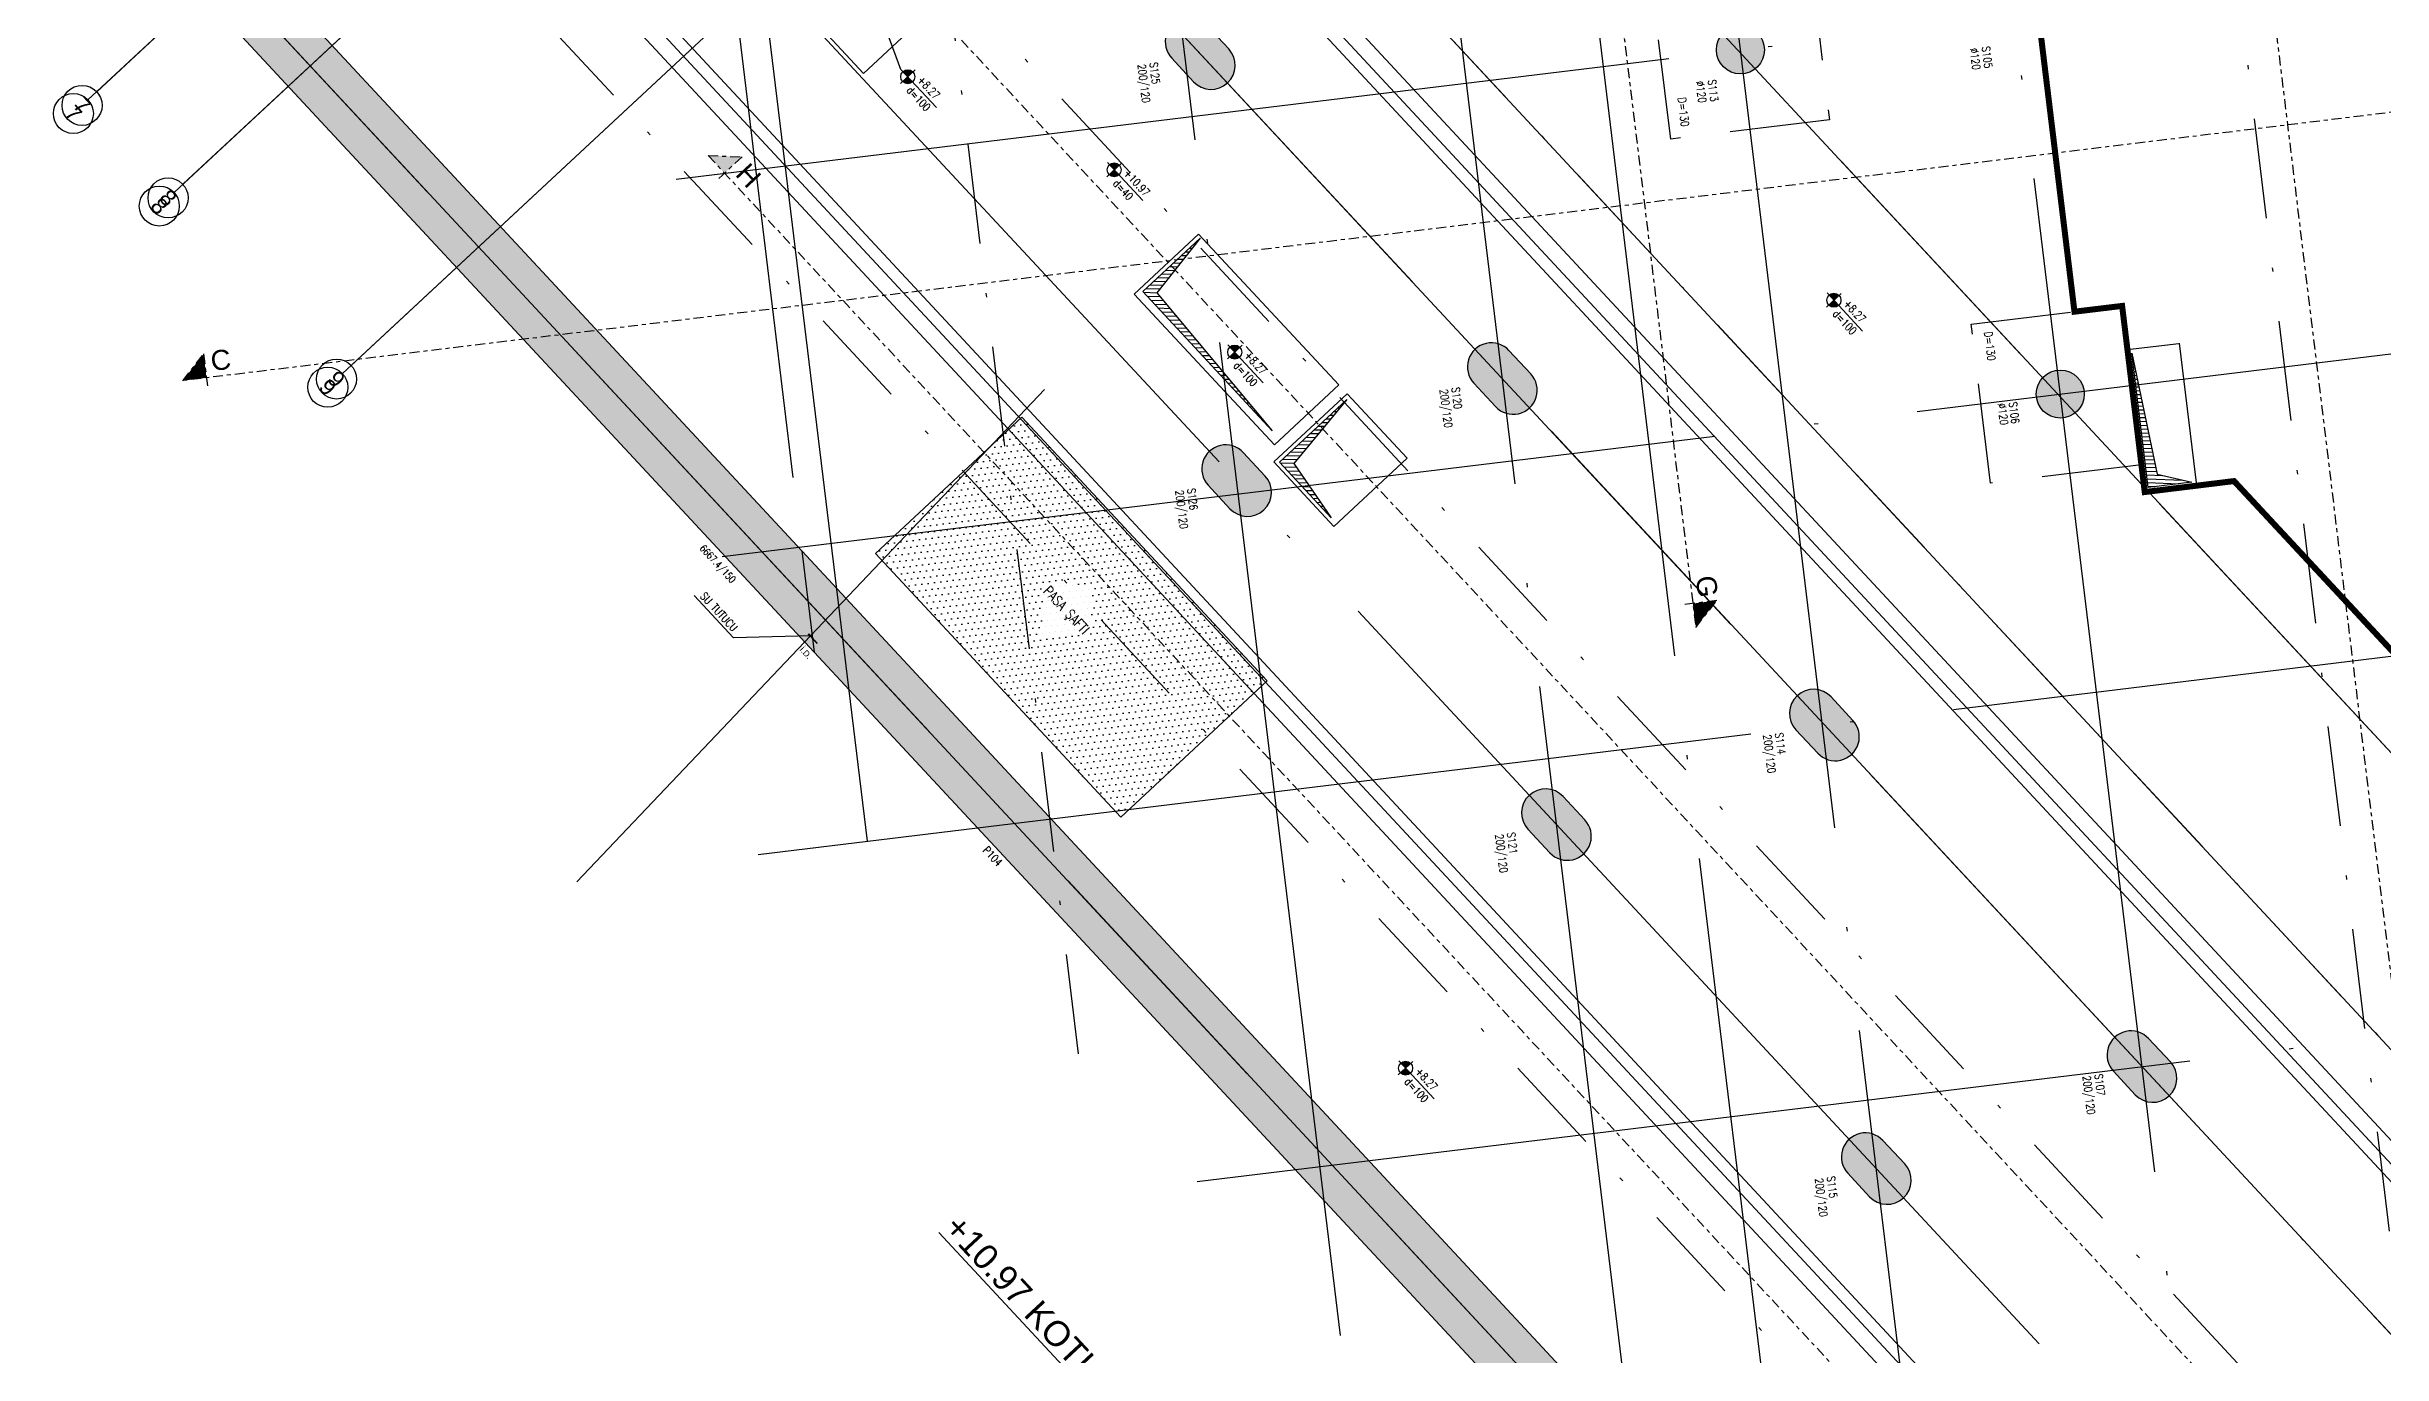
# Model space of a CAD drawing. Header units: millimetres. Extents: x 400392 to 401381, y 4543975 to 4544147.
# Drawn here: x 400421.9 to 400480.3, y 4544025.2 to 4544057.9 of the extents above; entities that cross this region are included whole.
import ezdxf
from ezdxf.enums import TextEntityAlignment as Align

# ---------------------------------------------------------------- set-up
doc = ezdxf.new("R2010")
doc.units = ezdxf.units.MM
for name, pattern in [('ACAD_ISO05W100', [33, 24, -3, 0, -3, 0, -3]), ('ACAD_ISO07W100', [3, 0, -3]), ('AKS', [3, 2.5, -0.25, 0, -0.25]), ('CENTER', [2, 1.25, -0.25, 0.25, -0.25]), ('CIZGI', [0.4, 0.25, -0.15]), ('CONTINU', [0]), ('DASHDOT2', [0.5, 0.25, -0.125, 0, -0.125]), ('HIDDEN', [0.375, 0.25, -0.125])]:
    doc.linetypes.add(name, pattern=pattern)
doc.layers.add('A-DETL', color=90, linetype='Continuous', lineweight=15)
for name, color, linetype in [('aks prota', 2, 'AKS'), ('boşluk prota', 2, 'Continuous'), ('boşluk taraması prota', 252, 'Continuous'), ('caks prota', 4, 'Continuous'), ('iderzi_PROTA', 3, 'Continuous'), ('kesit tarama prota', 252, 'Continuous'), ('kiriş prota', 6, 'Continuous'), ('kolon prota', 1, 'Continuous'), ('kolon tarama prota', 252, 'Continuous'), ('lkolon prota', 4, 'Continuous'), ('lperde prota', 4, 'Continuous'), ('not yazısı prota', 6, 'Continuous'), ('not çizgisi prota', 4, 'Continuous'), ('perde prota', 1, 'Continuous'), ('PRT-AL-TUNEL_EKSENI', 14, 'DASHDOT2'), ('skesit prota', 7, 'Continuous'), ('st-s_kolon tarama', 252, 'Continuous'), ('st-s_level (kot)', 6, 'Continuous'), ('st-s_levelmark (kot işareti)', 4, 'Continuous'), ('st_s_su tutucu', 2, 'Continuous'), ('st_s_ölçü', 4, 'Continuous'), ('taks prota', 7, 'Continuous'), ('temel prota', 6, 'Continuous'), ('tkesit prota', 7, 'Continuous'), ('tkolon prota', 6, 'Continuous'), ('tperde prota', 6, 'Continuous'), ('tplan prota', 7, 'Continuous')]:
    doc.layers.add(name, color=color, linetype=linetype)
doc.styles.add('AKS', font='romanstw.shx', dxfattribs={"height": 25})
doc.styles.add('Arial', font='Arial.ttf')
doc.styles.add('OLCU', font='romanstw.shx')
doc.styles.add('TAKS', font='Arial Unicode.ttf')
doc.styles.add('text25_PROTA', font='Arial.ttf', dxfattribs={"height": 25})
doc.styles.add('tkolon', font='romanstw.shx')
doc.styles.add('TSIMPLEX', font='romanstw.shx')
doc.dimstyles.new('1-50', dxfattribs={"dimtxt": 10, "dimasz": 4, "dimexe": 4, "dimexo": 8, "dimgap": 4, "dimtad": 1, "dimdec": 1, "dimrnd": 0.05, "dimzin": 9, "dimdsep": 46, "dimtxsty": 'OLCU', "dimblk1": 'OBLIQUE', "dimblk2": 'OBLIQUE', "dimsah": 1, "dimcen": 2, "dimdle": 4, "dimclrd": 4, "dimclre": 4, "dimclrt": 3, "dimadec": 1, "dimazin": 0, "dimtfac": 1, "dimtdec": 1, "dimtix": 1, "dimtmove": 2, "dimatfit": 3, "dimldrblk": 'OBLIQUE', "dimfxl": 1, "dimtvp": 1, "dimtolj": 1, "dimtzin": 1, "dimarcsym": 0})

# ---------------------------------------------------------------- blocks, each defined once
blk = doc.blocks.new('PLAN_KOT')
at = {"layer": 'st-s_levelmark (kot işareti)'}
h = blk.add_hatch(color=256, dxfattribs=at)
h.paths.add_polyline_path([(0, 17.5, 0.414214), (-17.5, 0), (0, 0)])
h.paths.add_polyline_path([(17.5, 0), (0, 0), (0, -17.5, 0.414214)])
for p, q in [((105, 0), (-25, 0)), ((0, 25), (0, -25))]:
    blk.add_line(p, q, dxfattribs=at)
blk.add_circle((0, 0), 17.5, dxfattribs=at)
at = {"layer": 'st-s_level (kot)', "color": 6, "style": 'OLCU', "width": 0.8}
for tag, p in [('KOT', (22.7, 9.8)), ('DÖŞEME_KALINLIĞI', (22.7, -27.6))]:
    blk.add_attdef(tag, p, '', height=20, dxfattribs=at)
blk = doc.blocks.new('_Oblique')
at = {"layer": 'st_s_ölçü', "lineweight": -2}
blk.add_line((-0.5, -0.5), (0.5, 0.5), dxfattribs=at)
blk = doc.blocks.new('D')
at = {"layer": 'st_s_su tutucu', "linetype": 'CONTINU', "ltscale": 0.2}
for p, q in [((-39988, 52508), (-39993, 52508)), ((-39993, 52508), (-39993, 52507)), ((-39993, 52507), (-39991, 52506)), ((-39993, 52449), (-39991, 52450)), ((-39993, 52448), (-39993, 52449)), ((-39988, 52448), (-39993, 52448)), ((-39991, 52499), (-39992, 52499)), ((-39992, 52499), (-39992, 52498)), ((-39992, 52498), (-39991, 52498)), ((-39991, 52489), (-39992, 52489)), ((-39992, 52489), (-39992, 52488)), ((-39992, 52488), (-39991, 52488)), ((-39991, 52479), (-39992, 52479)), ((-39992, 52479), (-39992, 52478)), ((-39992, 52478), (-39991, 52478)), ((-39992, 52468), (-39992, 52469)), ((-39992, 52469), (-39991, 52469)), ((-39991, 52468), (-39992, 52468)), ((-39992, 52458), (-39992, 52459)), ((-39992, 52459), (-39991, 52459)), ((-39991, 52458), (-39992, 52458)), ((-39991, 52506), (-39991, 52499)), ((-39991, 52498), (-39991, 52489)), ((-39991, 52488), (-39991, 52479)), ((-39991, 52469), (-39991, 52478)), ((-39991, 52459), (-39991, 52468)), ((-39991, 52450), (-39991, 52458)), ((-39990, 52506), (-39988, 52507)), ((-39990, 52499), (-39990, 52506)), ((-39989, 52499), (-39990, 52499)), ((-39990, 52489), (-39990, 52498)), ((-39990, 52498), (-39989, 52498)), ((-39989, 52489), (-39990, 52489)), ((-39990, 52479), (-39990, 52488)), ((-39990, 52488), (-39989, 52488)), ((-39989, 52479), (-39990, 52479)), ((-39990, 52478), (-39989, 52478)), ((-39990, 52478), (-39990, 52469)), ((-39990, 52469), (-39989, 52469)), ((-39989, 52468), (-39990, 52468)), ((-39990, 52468), (-39990, 52459)), ((-39990, 52459), (-39989, 52459)), ((-39989, 52458), (-39990, 52458)), ((-39990, 52458), (-39990, 52450)), ((-39990, 52450), (-39988, 52449)), ((-39989, 52498), (-39989, 52499)), ((-39989, 52488), (-39989, 52489)), ((-39989, 52478), (-39989, 52479)), ((-39989, 52469), (-39989, 52468)), ((-39989, 52459), (-39989, 52458)), ((-39988, 52507), (-39988, 52508)), ((-39988, 52449), (-39988, 52448))]:
    blk.add_line(p, q, dxfattribs=at)

msp = doc.modelspace()

# ---------------------------------------------------------------- hatches: boundary and pattern name
at = {"layer": 'boşluk taraması prota', "ltscale": 2}
h = msp.add_hatch(dxfattribs=at)
h.set_pattern_fill('ANSI31', color=256, scale=0.03, angle=-47.07601, style=0)
h.set_pattern_definition([(357.923994, (399669.86946, 4544285.85074), (0.003450451, 0.095187467), [])])
h.paths.add_polyline_path([(400450.708, 4544053.075), (400449.627, 4544051.707), (400452.508, 4544048.261), (400449.272, 4544051.74)])
h = msp.add_hatch(dxfattribs=at)
h.set_pattern_fill('ANSI31', color=256, scale=0.03, angle=-47.07601, style=0)
h.set_pattern_definition([(357.923994, (399689.92185, 4544231.99927), (0.003450451, 0.095187467), [])])
h.paths.add_polyline_path([(400474.633, 4544047.172), (400475.5, 4544046.977), (400474.407, 4544046.842), (400473.999, 4544050.2)])
h = msp.add_hatch(dxfattribs=at)
h.set_pattern_fill('ANSI31', color=256, scale=0.03, angle=-47.07601, style=0)
h.set_pattern_definition([(357.923994, (399673.28816, 4544281.58752), (0.003450451, 0.095187467), [])])
h.paths.add_polyline_path([(400454.375, 4544049.043), (400453.046, 4544047.444), (400453.985, 4544046.085), (400452.691, 4544047.477)])
at = {"layer": 'kesit tarama prota'}
h = msp.add_hatch(color=256, dxfattribs=at)
h.dxf.hatch_style = 1
h.paths.add_polyline_path([(400439.258, 4544055.106), (400438.41, 4544055.136), (400438.819, 4544054.697)])
h = msp.add_hatch(color=256, dxfattribs=at)
h.dxf.hatch_style = 1
h.paths.add_polyline_path([(400425.796, 4544050.179), (400425.273, 4544049.511), (400425.869, 4544049.583)])
h = msp.add_hatch(color=256, dxfattribs=at)
h.dxf.hatch_style = 1
h.paths.add_polyline_path([(400463.621, 4544044.015), (400463.098, 4544043.347), (400463.025, 4544043.942)])
at = {"layer": 'kolon tarama prota'}
h = msp.add_hatch(color=256, dxfattribs=at)
h.dxf.hatch_style = 1
h.paths.add_polyline_path([(400441.059, 4544042.73), (400395.595, 4544091.615), (400397.462, 4544093.352), (400397.189, 4544093.644), (400397.482, 4544093.917), (400398.572, 4544092.745), (400397.51, 4544091.758), (400440.752, 4544045.263)])
h = msp.add_hatch(color=256, dxfattribs=at)
h.dxf.hatch_style = 1
edge = h.paths.add_edge_path()
edge.add_arc((400450.437, 4544057.977), 0.6, 42.92399, 222.92399)
edge.add_line((400449.997, 4544057.568), (400450.542, 4544056.982))
edge.add_arc((400450.981, 4544057.391), 0.6, 222.92399, 402.92399)
edge.add_line((400451.421, 4544057.8), (400450.876, 4544058.385))
h = msp.add_hatch(color=256, dxfattribs=at)
h.dxf.hatch_style = 1
edge = h.paths.add_edge_path()
edge.add_arc((400464.214, 4544057.777), 0.6, -47.07601, 312.92399)
h = msp.add_hatch(color=256, dxfattribs=at)
h.dxf.hatch_style = 1
edge = h.paths.add_edge_path()
edge.add_arc((400457.988, 4544049.857), 0.6, 42.92399, 222.92399)
edge.add_line((400457.549, 4544049.448), (400458.094, 4544048.862))
edge.add_arc((400458.533, 4544049.271), 0.6, 222.92399, 402.92399)
edge.add_line((400458.973, 4544049.68), (400458.428, 4544050.265))
h = msp.add_hatch(color=256, dxfattribs=at)
h.dxf.hatch_style = 1
edge = h.paths.add_edge_path()
edge.add_arc((400472.209, 4544049.177), 0.6, -47.07601, 312.92399)
h = msp.add_hatch(color=256, dxfattribs=at)
h.dxf.hatch_style = 1
edge = h.paths.add_edge_path()
edge.add_arc((400451.348, 4544047.306), 0.6, 42.92399, 222.92399)
edge.add_line((400450.908, 4544046.897), (400451.453, 4544046.312))
edge.add_arc((400451.892, 4544046.72), 0.6, 222.92399, 402.92399)
edge.add_line((400452.332, 4544047.129), (400451.787, 4544047.715))
h = msp.add_hatch(color=256, dxfattribs=at)
h.dxf.hatch_style = 1
h.paths.add_polyline_path([(400490.225, 4543992.068), (400440.752, 4544045.263), (400441.059, 4544042.73), (400490.533, 4543989.535)])
h = msp.add_hatch(color=256, dxfattribs=at)
h.dxf.hatch_style = 1
edge = h.paths.add_edge_path()
edge.add_arc((400466.041, 4544041.199), 0.6, 42.92399, 222.92399)
edge.add_line((400465.601, 4544040.79), (400466.146, 4544040.204))
edge.add_arc((400466.586, 4544040.613), 0.6, 222.92399, 402.92399)
edge.add_line((400467.025, 4544041.022), (400466.48, 4544041.607))
h = msp.add_hatch(color=256, dxfattribs=at)
h.dxf.hatch_style = 1
edge = h.paths.add_edge_path()
edge.add_arc((400459.342, 4544038.71), 0.6, 42.92399, 222.92399)
edge.add_line((400458.903, 4544038.301), (400459.448, 4544037.716))
edge.add_arc((400459.887, 4544038.124), 0.6, 222.92399, 402.92399)
edge.add_line((400460.326, 4544038.533), (400459.781, 4544039.119))
h = msp.add_hatch(color=256, dxfattribs=at)
h.dxf.hatch_style = 1
edge = h.paths.add_edge_path()
edge.add_arc((400473.979, 4544032.664), 0.6, 42.92399, 222.92399)
edge.add_line((400473.539, 4544032.255), (400474.084, 4544031.669))
edge.add_arc((400474.524, 4544032.078), 0.6, 222.92399, 402.92399)
edge.add_line((400474.963, 4544032.486), (400474.418, 4544033.072))
h = msp.add_hatch(color=256, dxfattribs=at)
h.dxf.hatch_style = 1
edge = h.paths.add_edge_path()
edge.add_arc((400467.337, 4544030.114), 0.6, 42.92399, 222.92399)
edge.add_line((400466.897, 4544029.705), (400467.442, 4544029.12))
edge.add_arc((400467.882, 4544029.528), 0.6, 222.92399, 402.92399)
edge.add_line((400468.321, 4544029.937), (400467.776, 4544030.523))
at = {"layer": 'st-s_kolon tarama', "ltscale": 0.001}
h = msp.add_hatch(dxfattribs=at)
h.set_pattern_fill('DOTS', color=253, scale=0.1, angle=6.93183)
h.set_pattern_definition([(6.931826, (399405.9816, 4544554.57545), (0.059635531, 0.167169213), [0, -0.158749973])])
h.paths.add_polyline_path([(400452.383, 4544042.008), (400446.254, 4544048.598), (400442.593, 4544045.193), (400448.722, 4544038.602)])

# ---------------------------------------------------------------- linework, layer by layer
at = {"layer": 'A-DETL', "color": 1, "lineweight": 5}
msp.add_lwpolyline([(400410.498, 4544108.041), (400518.406, 4543992.016)], dxfattribs=at)
at = {"layer": 'aks prota', "ltscale": 10}
for p, q in [((400524.76, 4543992.599), (400411.764, 4544114.095)), ((400524.76, 4543992.599), (400411.764, 4544114.095)), ((400517.511, 4543985.857), (400404.515, 4544107.353)), ((400517.511, 4543985.857), (400404.515, 4544107.353)), ((400512.678, 4543981.362), (400399.682, 4544102.858)), ((400512.678, 4543981.362), (400399.682, 4544102.858)), ((400478.198, 4543999.861), (400465.802, 4544101.936)), ((400478.198, 4543999.861), (400465.802, 4544101.936)), ((400478.198, 4543999.861), (400465.802, 4544101.936)), ((400466.206, 4544012.755), (400455.528, 4544100.688)), ((400466.206, 4544012.755), (400455.528, 4544100.688)), ((400466.206, 4544012.755), (400455.528, 4544100.688)), ((400470.204, 4544008.457), (400458.953, 4544101.104)), ((400470.204, 4544008.457), (400458.953, 4544101.104)), ((400462.209, 4544017.053), (400452.103, 4544100.272)), ((400462.209, 4544017.053), (400452.103, 4544100.272)), ((400454.214, 4544025.649), (400445.253, 4544099.44)), ((400454.214, 4544025.649), (400445.253, 4544099.44)), ((400454.214, 4544025.649), (400445.253, 4544099.44)), ((400442.389, 4544038.001), (400435.078, 4544098.205)), ((400442.389, 4544038.001), (400435.078, 4544098.205)), ((400442.389, 4544038.001), (400435.078, 4544098.205)), ((400505.428, 4543974.62), (400392.433, 4544096.116)), ((400505.428, 4543974.62), (400392.433, 4544096.116)), ((400512.214, 4544006.089), (400428.167, 4544096.459)), ((400504.965, 4543999.347), (400420.917, 4544089.717)), ((400422.904, 4544056.529), (400448.302, 4544080.15)), ((400423.123, 4544056.733), (400448.302, 4544080.15)), ((400492.882, 4543988.11), (400408.835, 4544078.48)), ((400425.065, 4544054.224), (400450.597, 4544077.97)), ((400425.284, 4544054.428), (400450.597, 4544077.97)), ((400429.264, 4544049.69), (400454.797, 4544073.436)), ((400429.483, 4544049.894), (400454.797, 4544073.436)), ((400437.61, 4544054.546), (400483.969, 4544060.176)), ((400437.61, 4544054.546), (400483.969, 4544060.176)), ((400438.755, 4544045.114), (400485.114, 4544050.744)), ((400438.755, 4544045.114), (400485.114, 4544050.744)), ((400438.755, 4544045.114), (400485.114, 4544050.744)), ((400439.659, 4544037.669), (400486.019, 4544043.299)), ((400439.659, 4544037.669), (400486.019, 4544043.299)), ((400439.659, 4544037.669), (400486.019, 4544043.299)), ((400450.63, 4544029.502), (400487.155, 4544033.938)), ((400450.63, 4544029.502), (400487.155, 4544033.938)), ((400450.63, 4544029.502), (400487.155, 4544033.938))]:
    msp.add_line(p, q, dxfattribs=at)
at = {"layer": 'boşluk prota', "ltscale": 0.05}
for points in [[(400450.708, 4544053.075), (400449.627, 4544051.707), (400452.508, 4544048.261), (400449.272, 4544051.74)], [(400474.633, 4544047.172), (400475.5, 4544046.977), (400474.407, 4544046.842), (400473.999, 4544050.2)], [(400454.375, 4544049.043), (400453.046, 4544047.444), (400453.985, 4544046.085), (400452.691, 4544047.477)]]:
    msp.add_lwpolyline(points, close=True, dxfattribs=at)
at = {"layer": 'caks prota', "ltscale": 0.05}
for centre in [(400422.758, 4544056.39), (400422.54, 4544056.187), (400424.908, 4544054.079), (400424.689, 4544053.875), (400429.118, 4544049.552), (400428.9, 4544049.348)]:
    msp.add_circle(centre, 0.5, dxfattribs=at)
at = {"layer": 'iderzi_PROTA', "linetype": 'ACAD_ISO05W100', "ltscale": 2}
msp.add_line((400434.743, 4544094.743), (400441.059, 4544042.73), dxfattribs=at)
at = {"layer": 'kiriş prota'}
for p, q in [((400410.37, 4544105.903), (400513.546, 4543994.966)), ((400400.704, 4544096.913), (400503.846, 4543986.013))]:
    msp.add_line(p, q, dxfattribs=at)
at = {"layer": 'kiriş prota', "color": 3, "linetype": 'ACAD_ISO07W100', "ltscale": 5}
for points in [[(400462.546, 4544066.539), (400463.619, 4544057.704)], [(400463.737, 4544066.683), (400464.81, 4544057.849)]]:
    msp.add_lwpolyline(points, dxfattribs=at)
at = {"layer": 'kiriş prota'}
for points in [[(400450.669, 4544053.175), (400454.176, 4544049.404), (400452.565, 4544047.906), (400449.058, 4544051.677)], [(400454.38, 4544049.184), (400455.879, 4544047.573), (400454.048, 4544045.871), (400452.55, 4544047.482)]]:
    msp.add_lwpolyline(points, close=True, dxfattribs=at)
msp.add_lwpolyline([(400475.179, 4544050.445), (400475.611, 4544046.888), (400474.32, 4544046.731), (400473.888, 4544050.287), (400475.169, 4544050.443)], dxfattribs=at)
at = {"layer": 'kolon prota', "color": 1}
for points in [[(400450.876, 4544058.385, 1), (400449.997, 4544057.568), (400450.542, 4544056.982, 1), (400451.421, 4544057.8)], [(400458.428, 4544050.265, 1), (400457.549, 4544049.448), (400458.094, 4544048.862, 1), (400458.973, 4544049.68)], [(400451.787, 4544047.715, 1), (400450.908, 4544046.897), (400451.453, 4544046.312, 1), (400452.332, 4544047.129)], [(400466.48, 4544041.607, 1), (400465.601, 4544040.79), (400466.146, 4544040.204, 1), (400467.025, 4544041.022)], [(400459.781, 4544039.119, 1), (400458.903, 4544038.301), (400459.448, 4544037.716, 1), (400460.326, 4544038.533)], [(400474.418, 4544033.072, 1), (400473.539, 4544032.255), (400474.084, 4544031.669, 1), (400474.963, 4544032.486)], [(400467.776, 4544030.523, 1), (400466.897, 4544029.705), (400467.442, 4544029.12, 1), (400468.321, 4544029.937)]]:
    msp.add_lwpolyline(points, format="xyb", close=True, dxfattribs=at)
for centre in [(400464.214, 4544057.777), (400472.209, 4544049.177)]:
    msp.add_circle(centre, 0.6, dxfattribs=at)
at = {"layer": 'not yazısı prota'}
msp.add_lwpolyline([(400446.254, 4544048.598), (400452.383, 4544042.008), (400448.722, 4544038.602), (400442.593, 4544045.193)], close=True, dxfattribs=at)
at = {"layer": 'perde prota'}
for points in [[(400441.059, 4544042.73), (400395.595, 4544091.615), (400397.462, 4544093.352), (400397.189, 4544093.644), (400397.482, 4544093.917), (400398.572, 4544092.745), (400397.51, 4544091.758), (400440.752, 4544045.263)], [(400490.225, 4543992.068), (400440.752, 4544045.263), (400441.059, 4544042.73), (400490.533, 4543989.535)]]:
    msp.add_lwpolyline(points, close=True, dxfattribs=at)
at = {"layer": 'PRT-AL-TUNEL_EKSENI', "ltscale": 10}
for p, q in [((400408.067, 4544110.656), (400521.062, 4543989.16)), ((400402.099, 4544105.105), (400515.094, 4543983.61)), ((400484.744, 4543992.822), (400471.411, 4544102.617)), ((400396.131, 4544099.555), (400509.126, 4543978.059)), ((400447.668, 4544032.687), (400439.645, 4544098.759))]:
    msp.add_line(p, q, dxfattribs=at)
at = {"layer": 'skesit prota', "linetype": 'CENTER', "ltscale": 0.2}
for p, q in [((400438.41, 4544055.136), (400439.258, 4544055.106)), ((400439.258, 4544055.106), (400438.599, 4544054.493)), ((400425.273, 4544049.511), (400425.796, 4544050.179)), ((400425.796, 4544050.179), (400425.905, 4544049.286)), ((400463.621, 4544044.015), (400462.727, 4544043.906)), ((400463.098, 4544043.347), (400463.621, 4544044.015))]:
    msp.add_line(p, q, dxfattribs=at)
for points in [[(400398.294, 4544107.959), (400511.876, 4543985.832)], [(400471.977, 4544104.59), (400486.286, 4543986.758)], [(400455.897, 4544102.638), (400463.098, 4544043.347)], [(400455.897, 4544102.638), (400463.098, 4544043.347)], [(400490.161, 4544057.391), (400425.273, 4544049.511)], [(400438.41, 4544055.136), (400492.188, 4543997.313)]]:
    msp.add_lwpolyline(points, dxfattribs=at)
at = {"layer": 'st-s_level (kot)', "color": 4, "linetype": 'CONTINU', "ltscale": 0.1}
msp.add_lwpolyline([(400443.228, 4544057.291), (400442.593, 4544058.999)], dxfattribs=at)
at = {"layer": 'st_s_ölçü', "color": 3, "linetype": 'CIZGI', "lineweight": 30, "ltscale": 50, "const_width": 0.15}
msp.add_lwpolyline([(400482.868, 4544040.213), (400476.553, 4544047.002), (400474.32, 4544046.728), (400473.888, 4544050.288), (400473.888, 4544050.287), (400473.755, 4544051.379), (400472.564, 4544051.235), (400470.878, 4544065.113), (400464.029, 4544064.281), (400463.737, 4544066.683), (400462.546, 4544066.539), (400463.071, 4544062.214), (400457.413, 4544061.527), (400456.213, 4544071.409), (400461.871, 4544072.096), (400461.254, 4544077.16), (400448.748, 4544075.642), (400446.439, 4544094.652)], dxfattribs=at)
at = {"layer": 'temel prota', "color": 5}
for p, q in [((400409.857, 4544105.426), (400513.033, 4543994.489)), ((400410.077, 4544105.631), (400513.253, 4543994.694)), ((400400.997, 4544097.186), (400504.139, 4543986.285)), ((400401.217, 4544097.39), (400504.358, 4543986.49))]:
    msp.add_line(p, q, dxfattribs=at)
msp.add_lwpolyline([(400432.291, 4544077.34), (400446.978, 4544061.548), (400442.292, 4544057.19), (400427.741, 4544072.835), (400432.428, 4544077.194)], dxfattribs=at)
at = {"layer": 'temel prota', "linetype": 'HIDDEN', "ltscale": 10}
msp.add_lwpolyline([(400465.959, 4544060.003), (400466.441, 4544056.032), (400462.47, 4544055.55), (400461.988, 4544059.521), (400465.959, 4544060.003)], dxfattribs=at)
msp.add_lwpolyline([(400473.755, 4544051.379), (400474.237, 4544047.409), (400470.465, 4544046.951), (400469.983, 4544050.921)], close=True, dxfattribs=at)

# ---------------------------------------------------------------- block references
at = {"layer": 'st-s_level (kot)', "linetype": 'CONTINU', "ltscale": 0.1, "xscale": 0.00999999831050335, "yscale": 0.00999999831050335, "zscale": 0.00999999831050335, "rotation": 312.9239939574115}
for p, values in [((400443.399, 4544057.107), {'KOT': '+8.27', 'DÖŞEME_KALINLIĞI': 'd=100'}), ((400448.558, 4544054.779), {'KOT': '+10.97', 'DÖŞEME_KALINLIĞI': 'd=40'}), ((400466.55, 4544051.52), {'KOT': '+8.27', 'DÖŞEME_KALINLIĞI': 'd=100'}), ((400451.571, 4544050.226), {'KOT': '+8.27', 'DÖŞEME_KALINLIĞI': 'd=100'}), ((400455.844, 4544032.331), {'KOT': '+8.27', 'DÖŞEME_KALINLIĞI': 'd=100'})]:
    msp.add_blockref('PLAN_KOT', p, dxfattribs=at).add_auto_attribs(values)
at = {"layer": 'st_s_ölçü', "xscale": 0.004999999155251673, "yscale": 0.004999999155251673, "zscale": 0.004999999155251673, "rotation": 222.9239939574115}
msp.add_blockref('D', (400115.915, 4544099.027), dxfattribs=at)

# ---------------------------------------------------------------- texts
at = {"layer": 'iderzi_PROTA', "linetype": 'ACAD_ISO05W100', "style": 'text25_PROTA'}
msp.add_text('İ.D.', height=0.15, rotation=312.92399, dxfattribs=at).set_placement((400440.681, 4544042.781))
at = {"layer": 'lkolon prota', "style": 'tkolon', "width": 0.8}
for s, p in [('%%C120', (400469.951, 4544057.813)), ('200/120', (400449.145, 4544057.409)), ('%%C120', (400463.1, 4544056.988)), ('200/120', (400456.697, 4544049.289)), ('%%C120', (400470.646, 4544048.936)), ('200/120', (400450.088, 4544046.764)), ('200/120', (400464.781, 4544040.657)), ('200/120', (400458.083, 4544038.168)), ('200/120', (400472.768, 4544032.128)), ('200/120', (400466.077, 4544029.572))]:
    msp.add_text(s, height=0.2, rotation=276.92399, dxfattribs=at).set_placement(p)
at = {"layer": 'lperde prota', "style": 'tkolon', "width": 0.8}
msp.add_text('6667.4/150', height=0.18, rotation=312.56351, dxfattribs=at).set_placement((400438.25, 4544045.372), align=Align.MIDDLE_LEFT)
at = {"layer": 'not yazısı prota', "ltscale": 0.05, "style": 'TSIMPLEX', "width": 0.8}
msp.add_text('SU TUTUCU', height=0.2, rotation=312.92399, dxfattribs=at).set_placement((400438.192, 4544044.112))
at = {"layer": 'not yazısı prota', "style": 'AKS', "width": 0.8}
msp.add_text('PASA ŞAFTI', height=0.25, rotation=312.92399, dxfattribs=at).set_placement((400447.273, 4544043.694), align=Align.CENTER)
at = {"layer": 'st-s_level (kot)', "color": 6, "style": 'OLCU', "width": 0.8}
for p in [(400462.646, 4544056.578), (400470.307, 4544050.729)]:
    msp.add_attdef('D=130', p, '', height=0.2, rotation=276.92399, dxfattribs=at)
at = {"layer": 'taks prota', "style": 'TAKS'}
for s, p in [('7', (400422.54, 4544056.187)), ('7', (400422.758, 4544056.39)), ('8', (400424.689, 4544053.875)), ('8', (400424.908, 4544054.079)), ('9', (400428.9, 4544049.348)), ('9', (400429.118, 4544049.552))]:
    msp.add_text(s, height=0.4, rotation=312.92399, dxfattribs=at).set_placement(p, align=Align.MIDDLE_CENTER)
at = {"layer": 'tkesit prota', "style": 'Arial'}
for s, rotation, p in [('H', 312.92399, (400439.065, 4544054.653)), ('C', 6.92399, (400426.004, 4544049.751)), ('G', 276.92399, (400463.096, 4544044.608))]:
    msp.add_text(s, height=0.5, rotation=rotation, dxfattribs=at).set_placement(p)
at = {"layer": 'tkolon prota', "style": 'tkolon', "width": 0.8}
for s, p in [('S105', (400470.248, 4544057.853)), ('S125', (400449.441, 4544057.457)), ('S113', (400463.398, 4544057.022)), ('S120', (400456.993, 4544049.337)), ('S106', (400470.924, 4544048.97)), ('S126', (400450.384, 4544046.812)), ('S114', (400465.078, 4544040.705)), ('S121', (400458.379, 4544038.216)), ('S107', (400473.064, 4544032.177)), ('S115', (400466.373, 4544029.62))]:
    msp.add_text(s, height=0.2, rotation=276.92399, dxfattribs=at).set_placement(p)
at = {"layer": 'tperde prota', "style": 'tkolon', "width": 0.8}
msp.add_text('P104', height=0.2, rotation=313.39329, dxfattribs=at).set_placement((400445.33, 4544037.829), align=Align.MIDDLE_LEFT)
at = {"layer": 'tplan prota', "style": 'Arial'}
msp.add_text('%%U+10.97 KOTU  KALIP PLANI', height=0.625, rotation=312.92399, dxfattribs=at).set_placement((400448.274, 4544024.466), align=Align.MIDDLE)

# ---------------------------------------------------------------- leaders
at = {"layer": 'not çizgisi prota'}
msp.add_leader([(400440.972, 4544043.139), (400439.042, 4544043.089), (400438.062, 4544044.142)], dimstyle='1-50', override={"dimasz": 12, "dimgap": 4, "dimtad": 0}, dxfattribs=at)

doc.saveas('drawing.dxf')
